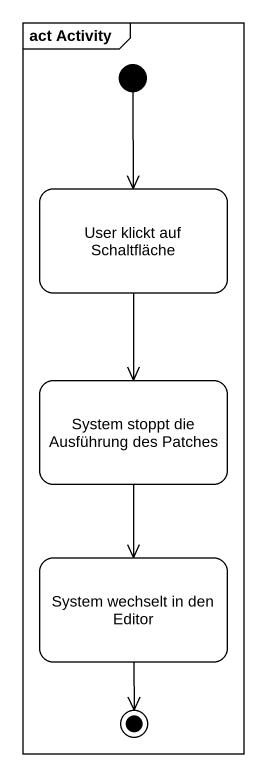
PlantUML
@startuml
mainframe act Activity
hide empty description
state "User klickt auf Schaltfläche" as User_klickt_auf_Schaltfläche
state "System stoppt die Ausführung des Patches" as System_stoppt_die
state "System wechselt in den Editor" as System_wechselt_in_den
[*] --> User_klickt_auf_Schaltfläche
User_klickt_auf_Schaltfläche --> System_stoppt_die
System_stoppt_die --> System_wechselt_in_den
System_wechselt_in_den --> [*]
@enduml
